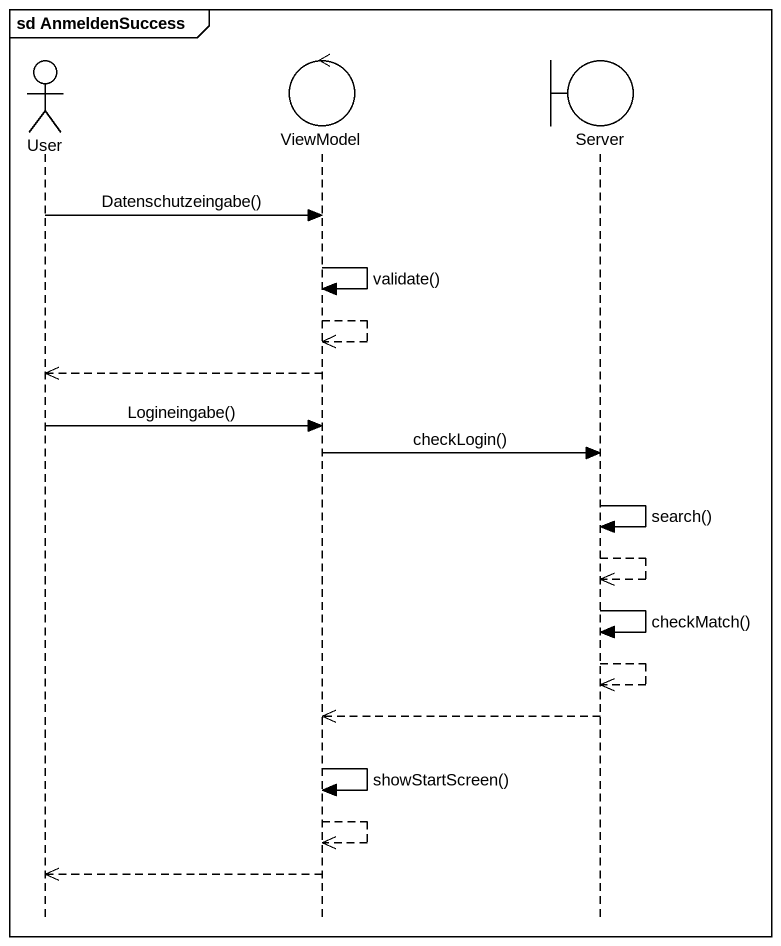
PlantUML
@startuml
mainframe sd AnmeldenSuccess
hide footbox
actor User
control ViewModel
boundary Server

User -> ViewModel : Datenschutzeingabe()
ViewModel -> ViewModel : validate()
ViewModel -->> ViewModel
ViewModel -->> User
User -> ViewModel : Logineingabe()
ViewModel -> Server : checkLogin()
Server -> Server : search()
Server -->> Server
Server -> Server : checkMatch()
Server -->> Server
Server -->> ViewModel
ViewModel -> ViewModel : showStartScreen()
ViewModel -->> ViewModel
ViewModel -->> User
@enduml
